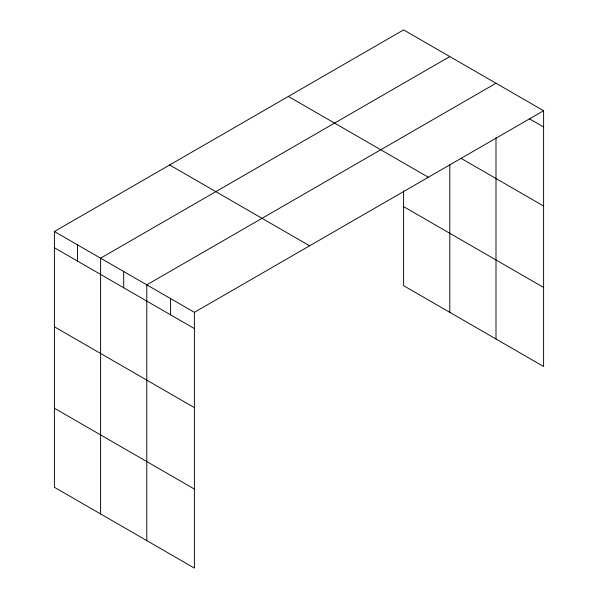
<?xml version="1.0" encoding="UTF-8"?>
<svg xmlns="http://www.w3.org/2000/svg" width="598" height="598" viewBox="0 0 598 598"><rect width="100%" height="100%" fill="white"/><g stroke="black" fill="none" stroke-linecap="round" stroke-linejoin="round"><path stroke-width="0.9" d="M543.597 110.72L403.605 29.9L54.403 231.508L54.403 487.28L194.395 568.1L194.395 312.335L543.597 110.72L543.597 366.492L403.605 285.665L403.605 190.897M495.996 137.615L495.996 339.006M449.801 56.571L100.599 258.179L100.599 513.951M495.996 83.242L146.794 284.85L146.794 540.622M529.32 118.725L543.597 126.97M460.953 158.298L543.597 206.011M288.371 96.435L428.362 177.255M403.605 206.624L543.597 287.451M169.638 164.981L309.629 245.8M54.403 231.508L194.395 312.335M54.403 247.759L194.395 328.579M54.403 326.8L194.395 407.619M54.403 408.232L194.395 489.059M449.801 164.816L449.801 312.335M170.594 298.596L170.594 314.84M123.696 271.514L123.696 287.765M77.501 244.844L77.501 261.094"/></g></svg>
